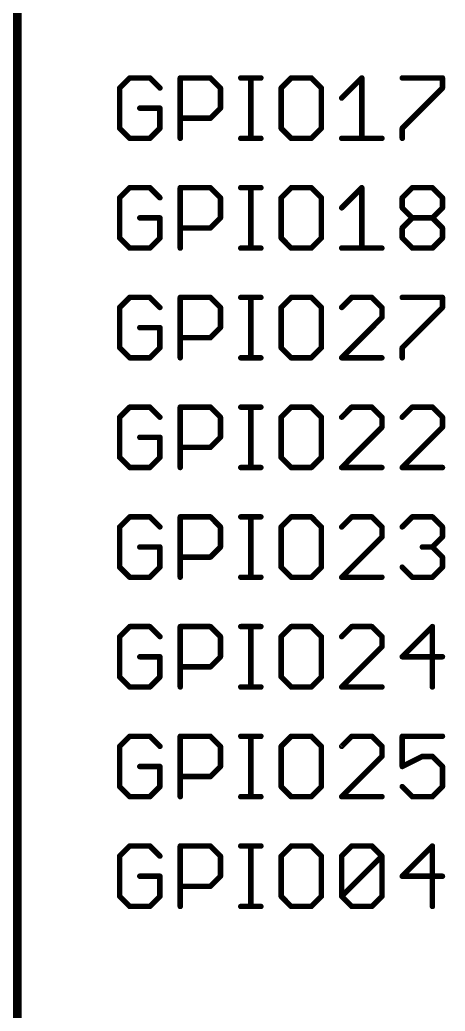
# Model space of a CAD drawing. Extents: x 2 to 137, y 1 to 177.
# Drawn here: x 61.05 to 70.9, y 134.04 to 156.99 of the extents above; entities that cross this region are included whole.
import ezdxf

# ---------------------------------------------------------------- set-up
doc = ezdxf.new("R2010")
doc.units = 0
doc.layers.add('94', color=14, linetype='CONTINUOUS')
doc.layers.add('95', color=250, linetype='CONTINUOUS')

msp = doc.modelspace()

# ---------------------------------------------------------------- linework, layer by layer
at = {"layer": '94', "const_width": 0.254}
msp.add_lwpolyline([(60.96, 101.6), (60.96, 165.1)], dxfattribs=at)
at = {"layer": '95', "const_width": 0.127}
for points in [[(63.5933, 155.6397), (63.3603, 155.4067)], [(64.0594, 155.6397), (63.5933, 155.6397)], [(64.2924, 155.4067), (64.0594, 155.6397)], [(64.7636, 154.2415), (64.7636, 155.6397)], [(64.7636, 155.6397), (65.4627, 155.6397)], [(65.4627, 155.6397), (65.6957, 155.4067)], [(66.1669, 155.6397), (66.6329, 155.6397)], [(66.3999, 154.2415), (66.3999, 155.6397)], [(67.3354, 155.6397), (67.1024, 155.4067)], [(67.8015, 155.6397), (67.3354, 155.6397)], [(68.0345, 155.4067), (67.8015, 155.6397)], [(68.5057, 155.1736), (68.9717, 155.6397)], [(68.9717, 155.6397), (68.9717, 154.2415)], [(69.9089, 155.6397), (70.8411, 155.6397)], [(70.8411, 155.6397), (70.8411, 155.4067)], [(63.3603, 155.4067), (63.3603, 154.4745)], [(65.6957, 155.4067), (65.6957, 154.9406)], [(67.1024, 155.4067), (67.1024, 154.4745)], [(68.0345, 154.4745), (68.0345, 155.4067)], [(70.8411, 155.4067), (69.9089, 154.4745)], [(64.2924, 154.9406), (63.8264, 154.9406)], [(64.2924, 154.4745), (64.2924, 154.9406)], [(65.6957, 154.9406), (65.4627, 154.7076)], [(65.4627, 154.7076), (64.7636, 154.7076)], [(63.3603, 154.4745), (63.5933, 154.2415)], [(64.0594, 154.2415), (64.2924, 154.4745)], [(67.1024, 154.4745), (67.3354, 154.2415)], [(67.8015, 154.2415), (68.0345, 154.4745)], [(69.9089, 154.4745), (69.9089, 154.2415)], [(63.5933, 154.2415), (64.0594, 154.2415)], [(66.1669, 154.2415), (66.6329, 154.2415)], [(67.3354, 154.2415), (67.8015, 154.2415)], [(68.5057, 154.2415), (69.4378, 154.2415)], [(63.5933, 153.0997), (63.3603, 152.8667)], [(64.0594, 153.0997), (63.5933, 153.0997)], [(64.2924, 152.8667), (64.0594, 153.0997)], [(64.7636, 151.7015), (64.7636, 153.0997)], [(64.7636, 153.0997), (65.4627, 153.0997)], [(65.4627, 153.0997), (65.6957, 152.8667)], [(66.1669, 153.0997), (66.6329, 153.0997)], [(66.3999, 151.7015), (66.3999, 153.0997)], [(67.3354, 153.0997), (67.1024, 152.8667)], [(67.8015, 153.0997), (67.3354, 153.0997)], [(68.0345, 152.8667), (67.8015, 153.0997)], [(68.5057, 152.6336), (68.9717, 153.0997)], [(68.9717, 153.0997), (68.9717, 151.7015)], [(69.9089, 152.8667), (70.142, 153.0997)], [(70.142, 153.0997), (70.608, 153.0997)], [(70.608, 153.0997), (70.8411, 152.8667)], [(63.3603, 152.8667), (63.3603, 151.9345)], [(65.6957, 152.8667), (65.6957, 152.4006)], [(67.1024, 152.8667), (67.1024, 151.9345)], [(68.0345, 151.9345), (68.0345, 152.8667)], [(69.9089, 152.6336), (69.9089, 152.8667)], [(70.8411, 152.8667), (70.8411, 152.6336)], [(70.142, 152.4006), (69.9089, 152.6336)], [(70.8411, 152.6336), (70.608, 152.4006)], [(64.2924, 152.4006), (63.8264, 152.4006)], [(64.2924, 151.9345), (64.2924, 152.4006)], [(65.6957, 152.4006), (65.4627, 152.1676)], [(69.9089, 152.1676), (70.142, 152.4006)], [(70.142, 152.4006), (70.608, 152.4006)], [(70.608, 152.4006), (70.8411, 152.1676)], [(65.4627, 152.1676), (64.7636, 152.1676)], [(69.9089, 151.9345), (69.9089, 152.1676)], [(70.8411, 152.1676), (70.8411, 151.9345)], [(63.3603, 151.9345), (63.5933, 151.7015)], [(64.0594, 151.7015), (64.2924, 151.9345)], [(67.1024, 151.9345), (67.3354, 151.7015)], [(67.8015, 151.7015), (68.0345, 151.9345)], [(70.142, 151.7015), (69.9089, 151.9345)], [(70.8411, 151.9345), (70.608, 151.7015)], [(63.5933, 151.7015), (64.0594, 151.7015)], [(66.1669, 151.7015), (66.6329, 151.7015)], [(67.3354, 151.7015), (67.8015, 151.7015)], [(68.5057, 151.7015), (69.4378, 151.7015)], [(70.608, 151.7015), (70.142, 151.7015)], [(63.5933, 150.5597), (63.3603, 150.3267)], [(64.0594, 150.5597), (63.5933, 150.5597)], [(64.2924, 150.3267), (64.0594, 150.5597)], [(64.7636, 149.1615), (64.7636, 150.5597)], [(64.7636, 150.5597), (65.4627, 150.5597)], [(65.4627, 150.5597), (65.6957, 150.3267)], [(66.1669, 150.5597), (66.6329, 150.5597)], [(66.3999, 149.1615), (66.3999, 150.5597)], [(67.3354, 150.5597), (67.1024, 150.3267)], [(67.8015, 150.5597), (67.3354, 150.5597)], [(68.0345, 150.3267), (67.8015, 150.5597)], [(68.7387, 150.5597), (68.5057, 150.3267)], [(69.2048, 150.5597), (68.7387, 150.5597)], [(69.4378, 150.3267), (69.2048, 150.5597)], [(69.9089, 150.5597), (70.8411, 150.5597)], [(70.8411, 150.5597), (70.8411, 150.3267)], [(63.3603, 150.3267), (63.3603, 149.3945)], [(65.6957, 150.3267), (65.6957, 149.8606)], [(67.1024, 150.3267), (67.1024, 149.3945)], [(68.0345, 149.3945), (68.0345, 150.3267)], [(69.4378, 150.0936), (69.4378, 150.3267)], [(70.8411, 150.3267), (69.9089, 149.3945)], [(68.5057, 149.1615), (69.4378, 150.0936)], [(64.2924, 149.8606), (63.8264, 149.8606)], [(64.2924, 149.3945), (64.2924, 149.8606)], [(65.6957, 149.8606), (65.4627, 149.6276)], [(65.4627, 149.6276), (64.7636, 149.6276)], [(63.3603, 149.3945), (63.5933, 149.1615)], [(64.0594, 149.1615), (64.2924, 149.3945)], [(67.1024, 149.3945), (67.3354, 149.1615)], [(67.8015, 149.1615), (68.0345, 149.3945)], [(69.9089, 149.3945), (69.9089, 149.1615)], [(63.5933, 149.1615), (64.0594, 149.1615)], [(66.1669, 149.1615), (66.6329, 149.1615)], [(67.3354, 149.1615), (67.8015, 149.1615)], [(69.4378, 149.1615), (68.5057, 149.1615)], [(63.5933, 148.0197), (63.3603, 147.7867)], [(64.0594, 148.0197), (63.5933, 148.0197)], [(64.2924, 147.7867), (64.0594, 148.0197)], [(64.7636, 146.6215), (64.7636, 148.0197)], [(64.7636, 148.0197), (65.4627, 148.0197)], [(65.4627, 148.0197), (65.6957, 147.7867)], [(66.1669, 148.0197), (66.6329, 148.0197)], [(66.3999, 146.6215), (66.3999, 148.0197)], [(67.3354, 148.0197), (67.1024, 147.7867)], [(67.8015, 148.0197), (67.3354, 148.0197)], [(68.0345, 147.7867), (67.8015, 148.0197)], [(68.7387, 148.0197), (68.5057, 147.7867)], [(69.2048, 148.0197), (68.7387, 148.0197)], [(69.4378, 147.7867), (69.2048, 148.0197)], [(70.142, 148.0197), (69.9089, 147.7867)], [(70.608, 148.0197), (70.142, 148.0197)], [(70.8411, 147.7867), (70.608, 148.0197)], [(63.3603, 147.7867), (63.3603, 146.8545)], [(65.6957, 147.7867), (65.6957, 147.3206)], [(67.1024, 147.7867), (67.1024, 146.8545)], [(68.0345, 146.8545), (68.0345, 147.7867)], [(69.4378, 147.5536), (69.4378, 147.7867)], [(70.8411, 147.5536), (70.8411, 147.7867)], [(68.5057, 146.6215), (69.4378, 147.5536)], [(69.9089, 146.6215), (70.8411, 147.5536)], [(64.2924, 147.3206), (63.8264, 147.3206)], [(64.2924, 146.8545), (64.2924, 147.3206)], [(65.6957, 147.3206), (65.4627, 147.0876)], [(65.4627, 147.0876), (64.7636, 147.0876)], [(63.3603, 146.8545), (63.5933, 146.6215)], [(64.0594, 146.6215), (64.2924, 146.8545)], [(67.1024, 146.8545), (67.3354, 146.6215)], [(67.8015, 146.6215), (68.0345, 146.8545)], [(63.5933, 146.6215), (64.0594, 146.6215)], [(66.1669, 146.6215), (66.6329, 146.6215)], [(67.3354, 146.6215), (67.8015, 146.6215)], [(69.4378, 146.6215), (68.5057, 146.6215)], [(70.8411, 146.6215), (69.9089, 146.6215)], [(63.5933, 145.4797), (63.3603, 145.2467)], [(64.0594, 145.4797), (63.5933, 145.4797)], [(64.2924, 145.2467), (64.0594, 145.4797)], [(64.7636, 144.0815), (64.7636, 145.4797)], [(64.7636, 145.4797), (65.4627, 145.4797)], [(65.4627, 145.4797), (65.6957, 145.2467)], [(66.1669, 145.4797), (66.6329, 145.4797)], [(66.3999, 144.0815), (66.3999, 145.4797)], [(67.3354, 145.4797), (67.1024, 145.2467)], [(67.8015, 145.4797), (67.3354, 145.4797)], [(68.0345, 145.2467), (67.8015, 145.4797)], [(68.7387, 145.4797), (68.5057, 145.2467)], [(69.2048, 145.4797), (68.7387, 145.4797)], [(69.4378, 145.2467), (69.2048, 145.4797)], [(69.9089, 145.2467), (70.142, 145.4797)], [(70.142, 145.4797), (70.608, 145.4797)], [(70.608, 145.4797), (70.8411, 145.2467)], [(63.3603, 145.2467), (63.3603, 144.3145)], [(65.6957, 145.2467), (65.6957, 144.7806)], [(67.1024, 145.2467), (67.1024, 144.3145)], [(68.0345, 144.3145), (68.0345, 145.2467)], [(69.4378, 145.0136), (69.4378, 145.2467)], [(70.8411, 145.2467), (70.8411, 145.0136)], [(68.5057, 144.0815), (69.4378, 145.0136)], [(70.8411, 145.0136), (70.608, 144.7806)], [(64.2924, 144.7806), (63.8264, 144.7806)], [(64.2924, 144.3145), (64.2924, 144.7806)], [(65.6957, 144.7806), (65.4627, 144.5476)], [(70.608, 144.7806), (70.375, 144.7806)], [(70.608, 144.7806), (70.8411, 144.5476)], [(65.4627, 144.5476), (64.7636, 144.5476)], [(70.8411, 144.5476), (70.8411, 144.3145)], [(63.3603, 144.3145), (63.5933, 144.0815)], [(64.0594, 144.0815), (64.2924, 144.3145)], [(67.1024, 144.3145), (67.3354, 144.0815)], [(67.8015, 144.0815), (68.0345, 144.3145)], [(70.142, 144.0815), (69.9089, 144.3145)], [(70.8411, 144.3145), (70.608, 144.0815)], [(63.5933, 144.0815), (64.0594, 144.0815)], [(66.1669, 144.0815), (66.6329, 144.0815)], [(67.3354, 144.0815), (67.8015, 144.0815)], [(69.4378, 144.0815), (68.5057, 144.0815)], [(70.608, 144.0815), (70.142, 144.0815)], [(63.5933, 142.9397), (63.3603, 142.7067)], [(64.0594, 142.9397), (63.5933, 142.9397)], [(64.2924, 142.7067), (64.0594, 142.9397)], [(64.7636, 141.5415), (64.7636, 142.9397)], [(64.7636, 142.9397), (65.4627, 142.9397)], [(65.4627, 142.9397), (65.6957, 142.7067)], [(66.1669, 142.9397), (66.6329, 142.9397)], [(66.3999, 141.5415), (66.3999, 142.9397)], [(67.3354, 142.9397), (67.1024, 142.7067)], [(67.8015, 142.9397), (67.3354, 142.9397)], [(68.0345, 142.7067), (67.8015, 142.9397)], [(68.7387, 142.9397), (68.5057, 142.7067)], [(69.2048, 142.9397), (68.7387, 142.9397)], [(69.4378, 142.7067), (69.2048, 142.9397)], [(70.608, 142.9397), (69.9089, 142.2406)], [(70.608, 141.5415), (70.608, 142.9397)], [(63.3603, 142.7067), (63.3603, 141.7745)], [(65.6957, 142.7067), (65.6957, 142.2406)], [(67.1024, 142.7067), (67.1024, 141.7745)], [(68.0345, 141.7745), (68.0345, 142.7067)], [(69.4378, 142.4736), (69.4378, 142.7067)], [(68.5057, 141.5415), (69.4378, 142.4736)], [(64.2924, 142.2406), (63.8264, 142.2406)], [(64.2924, 141.7745), (64.2924, 142.2406)], [(65.6957, 142.2406), (65.4627, 142.0076)], [(69.9089, 142.2406), (70.8411, 142.2406)], [(65.4627, 142.0076), (64.7636, 142.0076)], [(63.3603, 141.7745), (63.5933, 141.5415)], [(64.0594, 141.5415), (64.2924, 141.7745)], [(67.1024, 141.7745), (67.3354, 141.5415)], [(67.8015, 141.5415), (68.0345, 141.7745)], [(63.5933, 141.5415), (64.0594, 141.5415)], [(66.1669, 141.5415), (66.6329, 141.5415)], [(67.3354, 141.5415), (67.8015, 141.5415)], [(69.4378, 141.5415), (68.5057, 141.5415)], [(63.5933, 140.3997), (63.3603, 140.1667)], [(64.0594, 140.3997), (63.5933, 140.3997)], [(64.2924, 140.1667), (64.0594, 140.3997)], [(64.7636, 139.0015), (64.7636, 140.3997)], [(64.7636, 140.3997), (65.4627, 140.3997)], [(65.4627, 140.3997), (65.6957, 140.1667)], [(66.1669, 140.3997), (66.6329, 140.3997)], [(66.3999, 139.0015), (66.3999, 140.3997)], [(67.3354, 140.3997), (67.1024, 140.1667)], [(67.8015, 140.3997), (67.3354, 140.3997)], [(68.0345, 140.1667), (67.8015, 140.3997)], [(68.7387, 140.3997), (68.5057, 140.1667)], [(69.2048, 140.3997), (68.7387, 140.3997)], [(69.4378, 140.1667), (69.2048, 140.3997)], [(70.8411, 140.3997), (69.9089, 140.3997)], [(69.9089, 140.3997), (69.9089, 139.7006)], [(63.3603, 140.1667), (63.3603, 139.2345)], [(65.6957, 140.1667), (65.6957, 139.7006)], [(67.1024, 140.1667), (67.1024, 139.2345)], [(68.0345, 139.2345), (68.0345, 140.1667)], [(69.4378, 139.9336), (69.4378, 140.1667)], [(68.5057, 139.0015), (69.4378, 139.9336)], [(69.9089, 139.7006), (70.375, 139.9336)], [(70.375, 139.9336), (70.608, 139.9336)], [(70.608, 139.9336), (70.8411, 139.7006)], [(64.2924, 139.7006), (63.8264, 139.7006)], [(64.2924, 139.2345), (64.2924, 139.7006)], [(65.6957, 139.7006), (65.4627, 139.4676)], [(70.8411, 139.7006), (70.8411, 139.2345)], [(65.4627, 139.4676), (64.7636, 139.4676)], [(63.3603, 139.2345), (63.5933, 139.0015)], [(64.0594, 139.0015), (64.2924, 139.2345)], [(67.1024, 139.2345), (67.3354, 139.0015)], [(67.8015, 139.0015), (68.0345, 139.2345)], [(70.142, 139.0015), (69.9089, 139.2345)], [(70.8411, 139.2345), (70.608, 139.0015)], [(63.5933, 139.0015), (64.0594, 139.0015)], [(66.1669, 139.0015), (66.6329, 139.0015)], [(67.3354, 139.0015), (67.8015, 139.0015)], [(69.4378, 139.0015), (68.5057, 139.0015)], [(70.608, 139.0015), (70.142, 139.0015)], [(63.5933, 137.8597), (63.3603, 137.6267)], [(64.0594, 137.8597), (63.5933, 137.8597)], [(64.2924, 137.6267), (64.0594, 137.8597)], [(64.7636, 136.4615), (64.7636, 137.8597)], [(64.7636, 137.8597), (65.4627, 137.8597)], [(65.4627, 137.8597), (65.6957, 137.6267)], [(66.1669, 137.8597), (66.6329, 137.8597)], [(66.3999, 136.4615), (66.3999, 137.8597)], [(67.3354, 137.8597), (67.1024, 137.6267)], [(67.8015, 137.8597), (67.3354, 137.8597)], [(68.0345, 137.6267), (67.8015, 137.8597)], [(68.5057, 137.6267), (68.7387, 137.8597)], [(68.7387, 137.8597), (69.2048, 137.8597)], [(69.2048, 137.8597), (69.4378, 137.6267)], [(70.608, 137.8597), (69.9089, 137.1606)], [(70.608, 136.4615), (70.608, 137.8597)], [(63.3603, 137.6267), (63.3603, 136.6945)], [(65.6957, 137.6267), (65.6957, 137.1606)], [(67.1024, 137.6267), (67.1024, 136.6945)], [(68.0345, 136.6945), (68.0345, 137.6267)], [(68.5057, 136.6945), (68.5057, 137.6267)], [(68.5057, 136.6945), (69.4378, 137.6267)], [(69.4378, 137.6267), (69.4378, 136.6945)], [(64.2924, 137.1606), (63.8264, 137.1606)], [(64.2924, 136.6945), (64.2924, 137.1606)], [(65.6957, 137.1606), (65.4627, 136.9276)], [(69.9089, 137.1606), (70.8411, 137.1606)], [(65.4627, 136.9276), (64.7636, 136.9276)], [(63.3603, 136.6945), (63.5933, 136.4615)], [(64.0594, 136.4615), (64.2924, 136.6945)], [(67.1024, 136.6945), (67.3354, 136.4615)], [(67.8015, 136.4615), (68.0345, 136.6945)], [(68.7387, 136.4615), (68.5057, 136.6945)], [(69.4378, 136.6945), (69.2048, 136.4615)], [(63.5933, 136.4615), (64.0594, 136.4615)], [(66.1669, 136.4615), (66.6329, 136.4615)], [(67.3354, 136.4615), (67.8015, 136.4615)], [(69.2048, 136.4615), (68.7387, 136.4615)]]:
    msp.add_lwpolyline(points, dxfattribs=at)
at = {"layer": '95', "const_width": 0.0635}
for points in [[(63.5933, 155.6714, 1), (63.5933, 155.6079)], [(63.6158, 155.6172, 1), (63.5709, 155.6621)], [(64.0818, 155.6621, 1), (64.0369, 155.6172)], [(64.0594, 155.6079, 1), (64.0594, 155.6714)], [(64.7953, 155.6397, 1), (64.7318, 155.6397)], [(64.7636, 155.6714, 1), (64.7636, 155.6079)], [(65.4851, 155.6621, 1), (65.4402, 155.6172)], [(65.4627, 155.6079, 1), (65.4627, 155.6714)], [(66.1669, 155.6714, 1), (66.1669, 155.6079)], [(66.4316, 155.6397, 1), (66.3681, 155.6397)], [(66.6329, 155.6079, 1), (66.6329, 155.6714)], [(67.3354, 155.6714, 1), (67.3354, 155.6079)], [(67.3579, 155.6172, 1), (67.313, 155.6621)], [(67.8239, 155.6621, 1), (67.779, 155.6172)], [(67.8015, 155.6079, 1), (67.8015, 155.6714)], [(69.0035, 155.6397, 1), (68.94, 155.6397)], [(68.9942, 155.6172, 1), (68.9493, 155.6621)], [(69.9089, 155.6714, 1), (69.9089, 155.6079)], [(70.8728, 155.6397, 1), (70.8093, 155.6397)], [(70.8411, 155.6079, 1), (70.8411, 155.6714)], [(63.3921, 155.4067, 1), (63.3285, 155.4067)], [(63.3378, 155.4291, 1), (63.3828, 155.3842)], [(64.27, 155.3842, 1), (64.3149, 155.4291)], [(65.7275, 155.4067, 1), (65.664, 155.4067)], [(65.6733, 155.3842, 1), (65.7182, 155.4291)], [(67.1341, 155.4067, 1), (67.0706, 155.4067)], [(67.0799, 155.4291, 1), (67.1248, 155.3842)], [(68.0663, 155.4067, 1), (68.0028, 155.4067)], [(68.0121, 155.3842, 1), (68.057, 155.4291)], [(70.8093, 155.4067, 1), (70.8728, 155.4067)], [(70.8635, 155.3842, 1), (70.8186, 155.4291)], [(68.4832, 155.1961, 1), (68.5281, 155.1512)], [(63.8264, 154.9723, 1), (63.8264, 154.9088)], [(64.3242, 154.9406, 1), (64.2607, 154.9406)], [(64.2924, 154.9088, 1), (64.2924, 154.9723)], [(65.664, 154.9406, 1), (65.7275, 154.9406)], [(65.7182, 154.9181, 1), (65.6733, 154.963)], [(64.7636, 154.7393, 1), (64.7636, 154.6758)], [(65.4402, 154.73, 1), (65.4851, 154.6851)], [(65.4627, 154.6758, 1), (65.4627, 154.7393)], [(63.3285, 154.4745, 1), (63.3921, 154.4745)], [(63.3828, 154.497, 1), (63.3378, 154.4521)], [(64.2607, 154.4745, 1), (64.3242, 154.4745)], [(64.3149, 154.4521, 1), (64.27, 154.497)], [(67.0706, 154.4745, 1), (67.1341, 154.4745)], [(67.1248, 154.497, 1), (67.0799, 154.4521)], [(68.0028, 154.4745, 1), (68.0663, 154.4745)], [(68.057, 154.4521, 1), (68.0121, 154.497)], [(69.9407, 154.4745, 1), (69.8772, 154.4745)], [(69.8865, 154.497, 1), (69.9314, 154.4521)], [(63.5933, 154.2732, 1), (63.5933, 154.2098)], [(63.5709, 154.219, 1), (63.6158, 154.264)], [(64.0369, 154.264, 1), (64.0818, 154.219)], [(64.0594, 154.2098, 1), (64.0594, 154.2732)], [(64.7318, 154.2415, 1), (64.7953, 154.2415)], [(66.1669, 154.2732, 1), (66.1669, 154.2098)], [(66.3681, 154.2415, 1), (66.4316, 154.2415)], [(66.6329, 154.2098, 1), (66.6329, 154.2732)], [(67.3354, 154.2732, 1), (67.3354, 154.2098)], [(67.313, 154.219, 1), (67.3579, 154.264)], [(67.779, 154.264, 1), (67.8239, 154.219)], [(67.8015, 154.2098, 1), (67.8015, 154.2732)], [(68.5057, 154.2732, 1), (68.5057, 154.2098)], [(68.94, 154.2415, 1), (69.0035, 154.2415)], [(69.4378, 154.2098, 1), (69.4378, 154.2732)], [(69.8772, 154.2415, 1), (69.9407, 154.2415)], [(63.5933, 153.1314, 1), (63.5933, 153.0679)], [(63.6158, 153.0772, 1), (63.5709, 153.1221)], [(64.0818, 153.1221, 1), (64.0369, 153.0772)], [(64.0594, 153.0679, 1), (64.0594, 153.1314)], [(64.7953, 153.0997, 1), (64.7318, 153.0997)], [(64.7636, 153.1314, 1), (64.7636, 153.0679)], [(65.4851, 153.1221, 1), (65.4402, 153.0772)], [(65.4627, 153.0679, 1), (65.4627, 153.1314)], [(66.1669, 153.1314, 1), (66.1669, 153.0679)], [(66.4316, 153.0997, 1), (66.3681, 153.0997)], [(66.6329, 153.0679, 1), (66.6329, 153.1314)], [(67.3354, 153.1314, 1), (67.3354, 153.0679)], [(67.3579, 153.0772, 1), (67.313, 153.1221)], [(67.8239, 153.1221, 1), (67.779, 153.0772)], [(67.8015, 153.0679, 1), (67.8015, 153.1314)], [(69.0035, 153.0997, 1), (68.94, 153.0997)], [(68.9942, 153.0772, 1), (68.9493, 153.1221)], [(70.142, 153.1314, 1), (70.142, 153.0679)], [(70.1644, 153.0772, 1), (70.1195, 153.1221)], [(70.6305, 153.1221, 1), (70.5856, 153.0772)], [(70.608, 153.0679, 1), (70.608, 153.1314)], [(63.3921, 152.8667, 1), (63.3285, 152.8667)], [(63.3378, 152.8891, 1), (63.3828, 152.8442)], [(64.27, 152.8442, 1), (64.3149, 152.8891)], [(65.7275, 152.8667, 1), (65.664, 152.8667)], [(65.6733, 152.8442, 1), (65.7182, 152.8891)], [(67.1341, 152.8667, 1), (67.0706, 152.8667)], [(67.0799, 152.8891, 1), (67.1248, 152.8442)], [(68.0663, 152.8667, 1), (68.0028, 152.8667)], [(68.0121, 152.8442, 1), (68.057, 152.8891)], [(69.9407, 152.8667, 1), (69.8772, 152.8667)], [(69.8865, 152.8891, 1), (69.9314, 152.8442)], [(70.8728, 152.8667, 1), (70.8093, 152.8667)], [(70.8186, 152.8442, 1), (70.8635, 152.8891)], [(68.4832, 152.6561, 1), (68.5281, 152.6112)], [(69.8772, 152.6336, 1), (69.9407, 152.6336)], [(69.9314, 152.6561, 1), (69.8865, 152.6112)], [(70.8093, 152.6336, 1), (70.8728, 152.6336)], [(70.8635, 152.6112, 1), (70.8186, 152.6561)], [(63.8264, 152.4323, 1), (63.8264, 152.3688)], [(64.3242, 152.4006, 1), (64.2607, 152.4006)], [(64.2924, 152.3688, 1), (64.2924, 152.4323)], [(65.664, 152.4006, 1), (65.7275, 152.4006)], [(65.7182, 152.3781, 1), (65.6733, 152.423)], [(70.142, 152.4323, 1), (70.142, 152.3688)], [(70.1644, 152.3781, 1), (70.1195, 152.423)], [(70.1195, 152.3781, 1), (70.1644, 152.423)], [(70.6305, 152.423, 1), (70.5856, 152.3781)], [(70.5856, 152.423, 1), (70.6305, 152.3781)], [(70.608, 152.3688, 1), (70.608, 152.4323)], [(64.7636, 152.1993, 1), (64.7636, 152.1358)], [(65.4402, 152.19, 1), (65.4851, 152.1451)], [(65.4627, 152.1358, 1), (65.4627, 152.1993)], [(69.9407, 152.1676, 1), (69.8772, 152.1676)], [(69.8865, 152.19, 1), (69.9314, 152.1451)], [(70.8728, 152.1676, 1), (70.8093, 152.1676)], [(70.8186, 152.1451, 1), (70.8635, 152.19)], [(63.3285, 151.9345, 1), (63.3921, 151.9345)], [(63.3828, 151.957, 1), (63.3378, 151.9121)], [(64.2607, 151.9345, 1), (64.3242, 151.9345)], [(64.3149, 151.9121, 1), (64.27, 151.957)], [(67.0706, 151.9345, 1), (67.1341, 151.9345)], [(67.1248, 151.957, 1), (67.0799, 151.9121)], [(68.0028, 151.9345, 1), (68.0663, 151.9345)], [(68.057, 151.9121, 1), (68.0121, 151.957)], [(69.8772, 151.9345, 1), (69.9407, 151.9345)], [(69.9314, 151.957, 1), (69.8865, 151.9121)], [(70.8093, 151.9345, 1), (70.8728, 151.9345)], [(70.8635, 151.9121, 1), (70.8186, 151.957)], [(63.5933, 151.7332, 1), (63.5933, 151.6698)], [(63.5709, 151.679, 1), (63.6158, 151.724)], [(64.0369, 151.724, 1), (64.0818, 151.679)], [(64.0594, 151.6698, 1), (64.0594, 151.7332)], [(64.7318, 151.7015, 1), (64.7953, 151.7015)], [(66.1669, 151.7332, 1), (66.1669, 151.6698)], [(66.3681, 151.7015, 1), (66.4316, 151.7015)], [(66.6329, 151.6698, 1), (66.6329, 151.7332)], [(67.3354, 151.7332, 1), (67.3354, 151.6698)], [(67.313, 151.679, 1), (67.3579, 151.724)], [(67.779, 151.724, 1), (67.8239, 151.679)], [(67.8015, 151.6698, 1), (67.8015, 151.7332)], [(68.5057, 151.7332, 1), (68.5057, 151.6698)], [(68.94, 151.7015, 1), (69.0035, 151.7015)], [(69.4378, 151.6698, 1), (69.4378, 151.7332)], [(70.142, 151.7332, 1), (70.142, 151.6698)], [(70.1195, 151.679, 1), (70.1644, 151.724)], [(70.5856, 151.724, 1), (70.6305, 151.679)], [(70.608, 151.6698, 1), (70.608, 151.7332)], [(63.5933, 150.5914, 1), (63.5933, 150.5279)], [(63.6158, 150.5372, 1), (63.5709, 150.5821)], [(64.0818, 150.5821, 1), (64.0369, 150.5372)], [(64.0594, 150.5279, 1), (64.0594, 150.5914)], [(64.7953, 150.5597, 1), (64.7318, 150.5597)], [(64.7636, 150.5914, 1), (64.7636, 150.5279)], [(65.4851, 150.5821, 1), (65.4402, 150.5372)], [(65.4627, 150.5279, 1), (65.4627, 150.5914)], [(66.1669, 150.5914, 1), (66.1669, 150.5279)], [(66.4316, 150.5597, 1), (66.3681, 150.5597)], [(66.6329, 150.5279, 1), (66.6329, 150.5914)], [(67.3354, 150.5914, 1), (67.3354, 150.5279)], [(67.3579, 150.5372, 1), (67.313, 150.5821)], [(67.8239, 150.5821, 1), (67.779, 150.5372)], [(67.8015, 150.5279, 1), (67.8015, 150.5914)], [(68.7387, 150.5914, 1), (68.7387, 150.5279)], [(68.7611, 150.5372, 1), (68.7162, 150.5821)], [(69.2272, 150.5821, 1), (69.1823, 150.5372)], [(69.2048, 150.5279, 1), (69.2048, 150.5914)], [(69.9089, 150.5914, 1), (69.9089, 150.5279)], [(70.8728, 150.5597, 1), (70.8093, 150.5597)], [(70.8411, 150.5279, 1), (70.8411, 150.5914)], [(63.3921, 150.3267, 1), (63.3285, 150.3267)], [(63.3378, 150.3491, 1), (63.3828, 150.3042)], [(64.27, 150.3042, 1), (64.3149, 150.3491)], [(65.7275, 150.3267, 1), (65.664, 150.3267)], [(65.6733, 150.3042, 1), (65.7182, 150.3491)], [(67.1341, 150.3267, 1), (67.0706, 150.3267)], [(67.0799, 150.3491, 1), (67.1248, 150.3042)], [(68.0663, 150.3267, 1), (68.0028, 150.3267)], [(68.0121, 150.3042, 1), (68.057, 150.3491)], [(68.4832, 150.3491, 1), (68.5281, 150.3042)], [(69.4695, 150.3267, 1), (69.406, 150.3267)], [(69.4153, 150.3042, 1), (69.4602, 150.3491)], [(70.8093, 150.3267, 1), (70.8728, 150.3267)], [(70.8635, 150.3042, 1), (70.8186, 150.3491)], [(69.406, 150.0936, 1), (69.4695, 150.0936)], [(69.4602, 150.0712, 1), (69.4153, 150.1161)], [(63.8264, 149.8923, 1), (63.8264, 149.8288)], [(64.3242, 149.8606, 1), (64.2607, 149.8606)], [(64.2924, 149.8288, 1), (64.2924, 149.8923)], [(65.664, 149.8606, 1), (65.7275, 149.8606)], [(65.7182, 149.8381, 1), (65.6733, 149.883)], [(64.7636, 149.6593, 1), (64.7636, 149.5958)], [(65.4402, 149.65, 1), (65.4851, 149.6051)], [(65.4627, 149.5958, 1), (65.4627, 149.6593)], [(63.3285, 149.3945, 1), (63.3921, 149.3945)], [(63.3828, 149.417, 1), (63.3378, 149.3721)], [(64.2607, 149.3945, 1), (64.3242, 149.3945)], [(64.3149, 149.3721, 1), (64.27, 149.417)], [(67.0706, 149.3945, 1), (67.1341, 149.3945)], [(67.1248, 149.417, 1), (67.0799, 149.3721)], [(68.0028, 149.3945, 1), (68.0663, 149.3945)], [(68.057, 149.3721, 1), (68.0121, 149.417)], [(69.9407, 149.3945, 1), (69.8772, 149.3945)], [(69.8865, 149.417, 1), (69.9314, 149.3721)], [(63.5933, 149.1933, 1), (63.5933, 149.1298)], [(63.5709, 149.139, 1), (63.6158, 149.184)], [(64.0369, 149.184, 1), (64.0818, 149.139)], [(64.0594, 149.1298, 1), (64.0594, 149.1933)], [(64.7318, 149.1615, 1), (64.7953, 149.1615)], [(66.1669, 149.1933, 1), (66.1669, 149.1298)], [(66.3681, 149.1615, 1), (66.4316, 149.1615)], [(66.6329, 149.1298, 1), (66.6329, 149.1933)], [(67.3354, 149.1933, 1), (67.3354, 149.1298)], [(67.313, 149.139, 1), (67.3579, 149.184)], [(67.779, 149.184, 1), (67.8239, 149.139)], [(67.8015, 149.1298, 1), (67.8015, 149.1933)], [(68.4832, 149.184, 1), (68.5281, 149.139)], [(68.5057, 149.1933, 1), (68.5057, 149.1298)], [(69.4378, 149.1298, 1), (69.4378, 149.1933)], [(69.8772, 149.1615, 1), (69.9407, 149.1615)], [(63.5933, 148.0514, 1), (63.5933, 147.9879)], [(63.6158, 147.9972, 1), (63.5709, 148.0421)], [(64.0818, 148.0421, 1), (64.0369, 147.9972)], [(64.0594, 147.9879, 1), (64.0594, 148.0514)], [(64.7953, 148.0197, 1), (64.7318, 148.0197)], [(64.7636, 148.0514, 1), (64.7636, 147.9879)], [(65.4851, 148.0421, 1), (65.4402, 147.9972)], [(65.4627, 147.9879, 1), (65.4627, 148.0514)], [(66.1669, 148.0514, 1), (66.1669, 147.9879)], [(66.4316, 148.0197, 1), (66.3681, 148.0197)], [(66.6329, 147.9879, 1), (66.6329, 148.0514)], [(67.3354, 148.0514, 1), (67.3354, 147.9879)], [(67.3579, 147.9972, 1), (67.313, 148.0421)], [(67.8239, 148.0421, 1), (67.779, 147.9972)], [(67.8015, 147.9879, 1), (67.8015, 148.0514)], [(68.7387, 148.0514, 1), (68.7387, 147.9879)], [(68.7611, 147.9972, 1), (68.7162, 148.0421)], [(69.2272, 148.0421, 1), (69.1823, 147.9972)], [(69.2048, 147.9879, 1), (69.2048, 148.0514)], [(70.142, 148.0514, 1), (70.142, 147.9879)], [(70.1644, 147.9972, 1), (70.1195, 148.0421)], [(70.6305, 148.0421, 1), (70.5856, 147.9972)], [(70.608, 147.9879, 1), (70.608, 148.0514)], [(63.3921, 147.7867, 1), (63.3285, 147.7867)], [(63.3378, 147.8091, 1), (63.3828, 147.7642)], [(64.27, 147.7642, 1), (64.3149, 147.8091)], [(65.7275, 147.7867, 1), (65.664, 147.7867)], [(65.6733, 147.7642, 1), (65.7182, 147.8091)], [(67.1341, 147.7867, 1), (67.0706, 147.7867)], [(67.0799, 147.8091, 1), (67.1248, 147.7642)], [(68.0663, 147.7867, 1), (68.0028, 147.7867)], [(68.0121, 147.7642, 1), (68.057, 147.8091)], [(68.4832, 147.8091, 1), (68.5281, 147.7642)], [(69.4695, 147.7867, 1), (69.406, 147.7867)], [(69.4153, 147.7642, 1), (69.4602, 147.8091)], [(69.8865, 147.8091, 1), (69.9314, 147.7642)], [(70.8728, 147.7867, 1), (70.8093, 147.7867)], [(70.8186, 147.7642, 1), (70.8635, 147.8091)], [(69.406, 147.5536, 1), (69.4695, 147.5536)], [(69.4602, 147.5312, 1), (69.4153, 147.5761)], [(70.8093, 147.5536, 1), (70.8728, 147.5536)], [(70.8635, 147.5312, 1), (70.8186, 147.5761)], [(63.8264, 147.3523, 1), (63.8264, 147.2888)], [(64.3242, 147.3206, 1), (64.2607, 147.3206)], [(64.2924, 147.2888, 1), (64.2924, 147.3523)], [(65.664, 147.3206, 1), (65.7275, 147.3206)], [(65.7182, 147.2981, 1), (65.6733, 147.343)], [(64.7636, 147.1193, 1), (64.7636, 147.0558)], [(65.4402, 147.11, 1), (65.4851, 147.0651)], [(65.4627, 147.0558, 1), (65.4627, 147.1193)], [(63.3285, 146.8545, 1), (63.3921, 146.8545)], [(63.3828, 146.877, 1), (63.3378, 146.8321)], [(64.2607, 146.8545, 1), (64.3242, 146.8545)], [(64.3149, 146.8321, 1), (64.27, 146.877)], [(67.0706, 146.8545, 1), (67.1341, 146.8545)], [(67.1248, 146.877, 1), (67.0799, 146.8321)], [(68.0028, 146.8545, 1), (68.0663, 146.8545)], [(68.057, 146.8321, 1), (68.0121, 146.877)], [(63.5933, 146.6532, 1), (63.5933, 146.5898)], [(63.5709, 146.599, 1), (63.6158, 146.644)], [(64.0369, 146.644, 1), (64.0818, 146.599)], [(64.0594, 146.5898, 1), (64.0594, 146.6532)], [(64.7318, 146.6215, 1), (64.7953, 146.6215)], [(66.1669, 146.6532, 1), (66.1669, 146.5898)], [(66.3681, 146.6215, 1), (66.4316, 146.6215)], [(66.6329, 146.5898, 1), (66.6329, 146.6532)], [(67.3354, 146.6532, 1), (67.3354, 146.5898)], [(67.313, 146.599, 1), (67.3579, 146.644)], [(67.779, 146.644, 1), (67.8239, 146.599)], [(67.8015, 146.5898, 1), (67.8015, 146.6532)], [(68.4832, 146.644, 1), (68.5281, 146.599)], [(68.5057, 146.6532, 1), (68.5057, 146.5898)], [(69.4378, 146.5898, 1), (69.4378, 146.6532)], [(69.9089, 146.6532, 1), (69.9089, 146.5898)], [(69.8865, 146.644, 1), (69.9314, 146.599)], [(70.8411, 146.5898, 1), (70.8411, 146.6532)], [(63.5933, 145.5114, 1), (63.5933, 145.4479)], [(63.6158, 145.4572, 1), (63.5709, 145.5021)], [(64.0818, 145.5021, 1), (64.0369, 145.4572)], [(64.0594, 145.4479, 1), (64.0594, 145.5114)], [(64.7953, 145.4797, 1), (64.7318, 145.4797)], [(64.7636, 145.5114, 1), (64.7636, 145.4479)], [(65.4851, 145.5021, 1), (65.4402, 145.4572)], [(65.4627, 145.4479, 1), (65.4627, 145.5114)], [(66.1669, 145.5114, 1), (66.1669, 145.4479)], [(66.4316, 145.4797, 1), (66.3681, 145.4797)], [(66.6329, 145.4479, 1), (66.6329, 145.5114)], [(67.3354, 145.5114, 1), (67.3354, 145.4479)], [(67.3579, 145.4572, 1), (67.313, 145.5021)], [(67.8239, 145.5021, 1), (67.779, 145.4572)], [(67.8015, 145.4479, 1), (67.8015, 145.5114)], [(68.7387, 145.5114, 1), (68.7387, 145.4479)], [(68.7611, 145.4572, 1), (68.7162, 145.5021)], [(69.2272, 145.5021, 1), (69.1823, 145.4572)], [(69.2048, 145.4479, 1), (69.2048, 145.5114)], [(70.142, 145.5114, 1), (70.142, 145.4479)], [(70.1644, 145.4572, 1), (70.1195, 145.5021)], [(70.6305, 145.5021, 1), (70.5856, 145.4572)], [(70.608, 145.4479, 1), (70.608, 145.5114)], [(63.3921, 145.2467, 1), (63.3285, 145.2467)], [(63.3378, 145.2691, 1), (63.3828, 145.2242)], [(64.27, 145.2242, 1), (64.3149, 145.2691)], [(65.7275, 145.2467, 1), (65.664, 145.2467)], [(65.6733, 145.2242, 1), (65.7182, 145.2691)], [(67.1341, 145.2467, 1), (67.0706, 145.2467)], [(67.0799, 145.2691, 1), (67.1248, 145.2242)], [(68.0663, 145.2467, 1), (68.0028, 145.2467)], [(68.0121, 145.2242, 1), (68.057, 145.2691)], [(68.4832, 145.2691, 1), (68.5281, 145.2242)], [(69.4695, 145.2467, 1), (69.406, 145.2467)], [(69.4153, 145.2242, 1), (69.4602, 145.2691)], [(69.8865, 145.2691, 1), (69.9314, 145.2242)], [(70.8728, 145.2467, 1), (70.8093, 145.2467)], [(70.8186, 145.2242, 1), (70.8635, 145.2691)], [(69.406, 145.0136, 1), (69.4695, 145.0136)], [(69.4602, 144.9912, 1), (69.4153, 145.0361)], [(70.8093, 145.0136, 1), (70.8728, 145.0136)], [(70.8635, 144.9912, 1), (70.8186, 145.0361)], [(63.8264, 144.8123, 1), (63.8264, 144.7488)], [(64.3242, 144.7806, 1), (64.2607, 144.7806)], [(64.2924, 144.7488, 1), (64.2924, 144.8123)], [(65.664, 144.7806, 1), (65.7275, 144.7806)], [(65.7182, 144.7581, 1), (65.6733, 144.803)], [(70.375, 144.8123, 1), (70.375, 144.7488)], [(70.6305, 144.803, 1), (70.5856, 144.7581)], [(70.5856, 144.803, 1), (70.6305, 144.7581)], [(70.608, 144.7488, 1), (70.608, 144.8123)], [(64.7636, 144.5793, 1), (64.7636, 144.5158)], [(65.4402, 144.57, 1), (65.4851, 144.5251)], [(65.4627, 144.5158, 1), (65.4627, 144.5793)], [(70.8728, 144.5476, 1), (70.8093, 144.5476)], [(70.8186, 144.5251, 1), (70.8635, 144.57)], [(63.3828, 144.337, 1), (63.3378, 144.2921)], [(64.3149, 144.2921, 1), (64.27, 144.337)], [(67.1248, 144.337, 1), (67.0799, 144.2921)], [(68.057, 144.2921, 1), (68.0121, 144.337)], [(69.9314, 144.337, 1), (69.8865, 144.2921)], [(70.8635, 144.2921, 1), (70.8186, 144.337)], [(63.3285, 144.3145, 1), (63.3921, 144.3145)], [(63.5933, 144.1132, 1), (63.5933, 144.0498)], [(63.5709, 144.059, 1), (63.6158, 144.104)], [(64.0369, 144.104, 1), (64.0818, 144.059)], [(64.0594, 144.0498, 1), (64.0594, 144.1132)], [(64.2607, 144.3145, 1), (64.3242, 144.3145)], [(66.1669, 144.1132, 1), (66.1669, 144.0498)], [(66.6329, 144.0498, 1), (66.6329, 144.1132)], [(67.0706, 144.3145, 1), (67.1341, 144.3145)], [(67.3354, 144.1132, 1), (67.3354, 144.0498)], [(67.313, 144.059, 1), (67.3579, 144.104)], [(67.779, 144.104, 1), (67.8239, 144.059)], [(67.8015, 144.0498, 1), (67.8015, 144.1132)], [(68.0028, 144.3145, 1), (68.0663, 144.3145)], [(68.4832, 144.104, 1), (68.5281, 144.059)], [(68.5057, 144.1132, 1), (68.5057, 144.0498)], [(69.4378, 144.0498, 1), (69.4378, 144.1132)], [(70.142, 144.1132, 1), (70.142, 144.0498)], [(70.1195, 144.059, 1), (70.1644, 144.104)], [(70.5856, 144.104, 1), (70.6305, 144.059)], [(70.608, 144.0498, 1), (70.608, 144.1132)], [(70.8093, 144.3145, 1), (70.8728, 144.3145)], [(64.7318, 144.0815, 1), (64.7953, 144.0815)], [(66.3681, 144.0815, 1), (66.4316, 144.0815)], [(63.5933, 142.9714, 1), (63.5933, 142.9079)], [(63.6158, 142.9172, 1), (63.5709, 142.9621)], [(64.0818, 142.9621, 1), (64.0369, 142.9172)], [(64.0594, 142.9079, 1), (64.0594, 142.9714)], [(64.7953, 142.9397, 1), (64.7318, 142.9397)], [(64.7636, 142.9714, 1), (64.7636, 142.9079)], [(65.4851, 142.9621, 1), (65.4402, 142.9172)], [(65.4627, 142.9079, 1), (65.4627, 142.9714)], [(66.1669, 142.9714, 1), (66.1669, 142.9079)], [(66.4316, 142.9397, 1), (66.3681, 142.9397)], [(66.6329, 142.9079, 1), (66.6329, 142.9714)], [(67.3354, 142.9714, 1), (67.3354, 142.9079)], [(67.3579, 142.9172, 1), (67.313, 142.9621)], [(67.8239, 142.9621, 1), (67.779, 142.9172)], [(67.8015, 142.9079, 1), (67.8015, 142.9714)], [(68.7387, 142.9714, 1), (68.7387, 142.9079)], [(68.7611, 142.9172, 1), (68.7162, 142.9621)], [(69.2272, 142.9621, 1), (69.1823, 142.9172)], [(69.2048, 142.9079, 1), (69.2048, 142.9714)], [(70.6398, 142.9397, 1), (70.5763, 142.9397)], [(70.6305, 142.9172, 1), (70.5856, 142.9621)], [(63.3921, 142.7067, 1), (63.3285, 142.7067)], [(63.3378, 142.7291, 1), (63.3828, 142.6842)], [(64.27, 142.6842, 1), (64.3149, 142.7291)], [(65.7275, 142.7067, 1), (65.664, 142.7067)], [(65.6733, 142.6842, 1), (65.7182, 142.7291)], [(67.1341, 142.7067, 1), (67.0706, 142.7067)], [(67.0799, 142.7291, 1), (67.1248, 142.6842)], [(68.0663, 142.7067, 1), (68.0028, 142.7067)], [(68.0121, 142.6842, 1), (68.057, 142.7291)], [(68.4832, 142.7291, 1), (68.5281, 142.6842)], [(69.4695, 142.7067, 1), (69.406, 142.7067)], [(69.4153, 142.6842, 1), (69.4602, 142.7291)], [(69.4602, 142.4512, 1), (69.4153, 142.4961)], [(63.8264, 142.2723, 1), (63.8264, 142.2088)], [(64.3242, 142.2406, 1), (64.2607, 142.2406)], [(64.2924, 142.2088, 1), (64.2924, 142.2723)], [(65.7182, 142.2181, 1), (65.6733, 142.263)], [(69.406, 142.4736, 1), (69.4695, 142.4736)], [(69.9089, 142.2723, 1), (69.9089, 142.2088)], [(69.8865, 142.263, 1), (69.9314, 142.2181)], [(70.8411, 142.2088, 1), (70.8411, 142.2723)], [(64.7636, 142.0393, 1), (64.7636, 141.9758)], [(65.4402, 142.03, 1), (65.4851, 141.9851)], [(65.4627, 141.9758, 1), (65.4627, 142.0393)], [(65.664, 142.2406, 1), (65.7275, 142.2406)], [(63.3828, 141.797, 1), (63.3378, 141.7521)], [(64.3149, 141.7521, 1), (64.27, 141.797)], [(67.1248, 141.797, 1), (67.0799, 141.7521)], [(68.057, 141.7521, 1), (68.0121, 141.797)], [(63.3285, 141.7745, 1), (63.3921, 141.7745)], [(63.5933, 141.5733, 1), (63.5933, 141.5098)], [(63.5709, 141.519, 1), (63.6158, 141.564)], [(64.0369, 141.564, 1), (64.0818, 141.519)], [(64.0594, 141.5098, 1), (64.0594, 141.5733)], [(64.2607, 141.7745, 1), (64.3242, 141.7745)], [(66.1669, 141.5733, 1), (66.1669, 141.5098)], [(66.6329, 141.5098, 1), (66.6329, 141.5733)], [(67.0706, 141.7745, 1), (67.1341, 141.7745)], [(67.3354, 141.5733, 1), (67.3354, 141.5098)], [(67.313, 141.519, 1), (67.3579, 141.564)], [(67.779, 141.564, 1), (67.8239, 141.519)], [(67.8015, 141.5098, 1), (67.8015, 141.5733)], [(68.0028, 141.7745, 1), (68.0663, 141.7745)], [(68.4832, 141.564, 1), (68.5281, 141.519)], [(68.5057, 141.5733, 1), (68.5057, 141.5098)], [(69.4378, 141.5098, 1), (69.4378, 141.5733)], [(64.7318, 141.5415, 1), (64.7953, 141.5415)], [(66.3681, 141.5415, 1), (66.4316, 141.5415)], [(70.5763, 141.5415, 1), (70.6398, 141.5415)], [(63.5933, 140.4314, 1), (63.5933, 140.3679)], [(63.6158, 140.3772, 1), (63.5709, 140.4221)], [(64.0818, 140.4221, 1), (64.0369, 140.3772)], [(64.0594, 140.3679, 1), (64.0594, 140.4314)], [(64.7953, 140.3997, 1), (64.7318, 140.3997)], [(64.7636, 140.4314, 1), (64.7636, 140.3679)], [(65.4851, 140.4221, 1), (65.4402, 140.3772)], [(65.4627, 140.3679, 1), (65.4627, 140.4314)], [(66.1669, 140.4314, 1), (66.1669, 140.3679)], [(66.4316, 140.3997, 1), (66.3681, 140.3997)], [(66.6329, 140.3679, 1), (66.6329, 140.4314)], [(67.3354, 140.4314, 1), (67.3354, 140.3679)], [(67.3579, 140.3772, 1), (67.313, 140.4221)], [(67.8239, 140.4221, 1), (67.779, 140.3772)], [(67.8015, 140.3679, 1), (67.8015, 140.4314)], [(68.7387, 140.4314, 1), (68.7387, 140.3679)], [(68.7611, 140.3772, 1), (68.7162, 140.4221)], [(69.2272, 140.4221, 1), (69.1823, 140.3772)], [(69.2048, 140.3679, 1), (69.2048, 140.4314)], [(69.9407, 140.3997, 1), (69.8772, 140.3997)], [(69.9089, 140.4314, 1), (69.9089, 140.3679)], [(70.8411, 140.3679, 1), (70.8411, 140.4314)], [(63.3921, 140.1667, 1), (63.3285, 140.1667)], [(63.3378, 140.1891, 1), (63.3828, 140.1442)], [(64.27, 140.1442, 1), (64.3149, 140.1891)], [(65.7275, 140.1667, 1), (65.664, 140.1667)], [(65.6733, 140.1442, 1), (65.7182, 140.1891)], [(67.1341, 140.1667, 1), (67.0706, 140.1667)], [(67.0799, 140.1891, 1), (67.1248, 140.1442)], [(68.0663, 140.1667, 1), (68.0028, 140.1667)], [(68.0121, 140.1442, 1), (68.057, 140.1891)], [(68.4832, 140.1891, 1), (68.5281, 140.1442)], [(69.4695, 140.1667, 1), (69.406, 140.1667)], [(69.4153, 140.1442, 1), (69.4602, 140.1891)], [(69.4602, 139.9112, 1), (69.4153, 139.9561)], [(70.375, 139.9654, 1), (70.375, 139.9019)], [(70.3892, 139.9052, 1), (70.3608, 139.962)], [(70.6305, 139.9561, 1), (70.5856, 139.9112)], [(70.608, 139.9019, 1), (70.608, 139.9654)], [(63.8264, 139.7323, 1), (63.8264, 139.6688)], [(64.3242, 139.7006, 1), (64.2607, 139.7006)], [(64.2924, 139.6688, 1), (64.2924, 139.7323)], [(65.7182, 139.6781, 1), (65.6733, 139.723)], [(69.406, 139.9336, 1), (69.4695, 139.9336)], [(69.8947, 139.729, 1), (69.9231, 139.6722)], [(70.8728, 139.7006, 1), (70.8093, 139.7006)], [(64.7636, 139.4993, 1), (64.7636, 139.4358)], [(65.4627, 139.4358, 1), (65.4627, 139.4993)], [(65.664, 139.7006, 1), (65.7275, 139.7006)], [(69.8772, 139.7006, 1), (69.9407, 139.7006)], [(70.8186, 139.6781, 1), (70.8635, 139.723)], [(65.4402, 139.49, 1), (65.4851, 139.4451)], [(63.3285, 139.2345, 1), (63.3921, 139.2345)], [(63.3828, 139.257, 1), (63.3378, 139.2121)], [(64.2607, 139.2345, 1), (64.3242, 139.2345)], [(64.3149, 139.2121, 1), (64.27, 139.257)], [(67.0706, 139.2345, 1), (67.1341, 139.2345)], [(67.1248, 139.257, 1), (67.0799, 139.2121)], [(68.0028, 139.2345, 1), (68.0663, 139.2345)], [(68.057, 139.2121, 1), (68.0121, 139.257)], [(69.9314, 139.257, 1), (69.8865, 139.2121)], [(70.8093, 139.2345, 1), (70.8728, 139.2345)], [(70.8635, 139.2121, 1), (70.8186, 139.257)], [(63.5933, 139.0332, 1), (63.5933, 138.9698)], [(63.5709, 138.979, 1), (63.6158, 139.024)], [(64.0369, 139.024, 1), (64.0818, 138.979)], [(64.0594, 138.9698, 1), (64.0594, 139.0332)], [(64.7318, 139.0015, 1), (64.7953, 139.0015)], [(66.1669, 139.0332, 1), (66.1669, 138.9698)], [(66.3681, 139.0015, 1), (66.4316, 139.0015)], [(66.6329, 138.9698, 1), (66.6329, 139.0332)], [(67.3354, 139.0332, 1), (67.3354, 138.9698)], [(67.313, 138.979, 1), (67.3579, 139.024)], [(67.779, 139.024, 1), (67.8239, 138.979)], [(67.8015, 138.9698, 1), (67.8015, 139.0332)], [(68.4832, 139.024, 1), (68.5281, 138.979)], [(68.5057, 139.0332, 1), (68.5057, 138.9698)], [(69.4378, 138.9698, 1), (69.4378, 139.0332)], [(70.142, 139.0332, 1), (70.142, 138.9698)], [(70.1195, 138.979, 1), (70.1644, 139.024)], [(70.5856, 139.024, 1), (70.6305, 138.979)], [(70.608, 138.9698, 1), (70.608, 139.0332)], [(63.5933, 137.8914, 1), (63.5933, 137.8279)], [(63.6158, 137.8372, 1), (63.5709, 137.8821)], [(64.0818, 137.8821, 1), (64.0369, 137.8372)], [(64.0594, 137.8279, 1), (64.0594, 137.8914)], [(64.7953, 137.8597, 1), (64.7318, 137.8597)], [(64.7636, 137.8914, 1), (64.7636, 137.8279)], [(65.4851, 137.8821, 1), (65.4402, 137.8372)], [(65.4627, 137.8279, 1), (65.4627, 137.8914)], [(66.1669, 137.8914, 1), (66.1669, 137.8279)], [(66.4316, 137.8597, 1), (66.3681, 137.8597)], [(66.6329, 137.8279, 1), (66.6329, 137.8914)], [(67.3354, 137.8914, 1), (67.3354, 137.8279)], [(67.3579, 137.8372, 1), (67.313, 137.8821)], [(67.8239, 137.8821, 1), (67.779, 137.8372)], [(67.8015, 137.8279, 1), (67.8015, 137.8914)], [(68.7387, 137.8914, 1), (68.7387, 137.8279)], [(68.7611, 137.8372, 1), (68.7162, 137.8821)], [(69.2272, 137.8821, 1), (69.1823, 137.8372)], [(69.2048, 137.8279, 1), (69.2048, 137.8914)], [(70.6398, 137.8597, 1), (70.5763, 137.8597)], [(70.6305, 137.8372, 1), (70.5856, 137.8821)], [(63.3921, 137.6267, 1), (63.3285, 137.6267)], [(63.3378, 137.6491, 1), (63.3828, 137.6042)], [(64.27, 137.6042, 1), (64.3149, 137.6491)], [(65.7275, 137.6267, 1), (65.664, 137.6267)], [(65.6733, 137.6042, 1), (65.7182, 137.6491)], [(67.1341, 137.6267, 1), (67.0706, 137.6267)], [(67.0799, 137.6491, 1), (67.1248, 137.6042)], [(68.0663, 137.6267, 1), (68.0028, 137.6267)], [(68.0121, 137.6042, 1), (68.057, 137.6491)], [(68.5374, 137.6267, 1), (68.4739, 137.6267)], [(68.4832, 137.6491, 1), (68.5281, 137.6042)], [(69.4695, 137.6267, 1), (69.406, 137.6267)], [(69.4602, 137.6042, 1), (69.4153, 137.6491)], [(69.4153, 137.6042, 1), (69.4602, 137.6491)], [(63.8264, 137.1923, 1), (63.8264, 137.1288)], [(64.3242, 137.1606, 1), (64.2607, 137.1606)], [(64.2924, 137.1288, 1), (64.2924, 137.1923)], [(65.664, 137.1606, 1), (65.7275, 137.1606)], [(65.7182, 137.1381, 1), (65.6733, 137.183)], [(69.9089, 137.1923, 1), (69.9089, 137.1288)], [(69.8865, 137.183, 1), (69.9314, 137.1381)], [(70.8411, 137.1288, 1), (70.8411, 137.1923)], [(64.7636, 136.9593, 1), (64.7636, 136.8958)], [(65.4402, 136.95, 1), (65.4851, 136.9051)], [(65.4627, 136.8958, 1), (65.4627, 136.9593)], [(63.3285, 136.6945, 1), (63.3921, 136.6945)], [(63.3828, 136.717, 1), (63.3378, 136.6721)], [(64.2607, 136.6945, 1), (64.3242, 136.6945)], [(64.3149, 136.6721, 1), (64.27, 136.717)], [(67.0706, 136.6945, 1), (67.1341, 136.6945)], [(67.1248, 136.717, 1), (67.0799, 136.6721)], [(68.0028, 136.6945, 1), (68.0663, 136.6945)], [(68.057, 136.6721, 1), (68.0121, 136.717)], [(68.4739, 136.6945, 1), (68.5374, 136.6945)], [(68.5281, 136.717, 1), (68.4832, 136.6721)], [(68.4832, 136.717, 1), (68.5281, 136.6721)], [(69.406, 136.6945, 1), (69.4695, 136.6945)], [(69.4602, 136.6721, 1), (69.4153, 136.717)], [(63.5933, 136.4932, 1), (63.5933, 136.4298)], [(63.5709, 136.439, 1), (63.6158, 136.484)], [(64.0369, 136.484, 1), (64.0818, 136.439)], [(64.0594, 136.4298, 1), (64.0594, 136.4932)], [(64.7318, 136.4615, 1), (64.7953, 136.4615)], [(66.1669, 136.4932, 1), (66.1669, 136.4298)], [(66.3681, 136.4615, 1), (66.4316, 136.4615)], [(66.6329, 136.4298, 1), (66.6329, 136.4932)], [(67.3354, 136.4932, 1), (67.3354, 136.4298)], [(67.313, 136.439, 1), (67.3579, 136.484)], [(67.779, 136.484, 1), (67.8239, 136.439)], [(67.8015, 136.4298, 1), (67.8015, 136.4932)], [(68.7387, 136.4932, 1), (68.7387, 136.4298)], [(68.7162, 136.439, 1), (68.7611, 136.484)], [(69.1823, 136.484, 1), (69.2272, 136.439)], [(69.2048, 136.4298, 1), (69.2048, 136.4932)], [(70.5763, 136.4615, 1), (70.6398, 136.4615)]]:
    msp.add_lwpolyline(points, format="xyb", dxfattribs=at)

doc.saveas('drawing.dxf')
